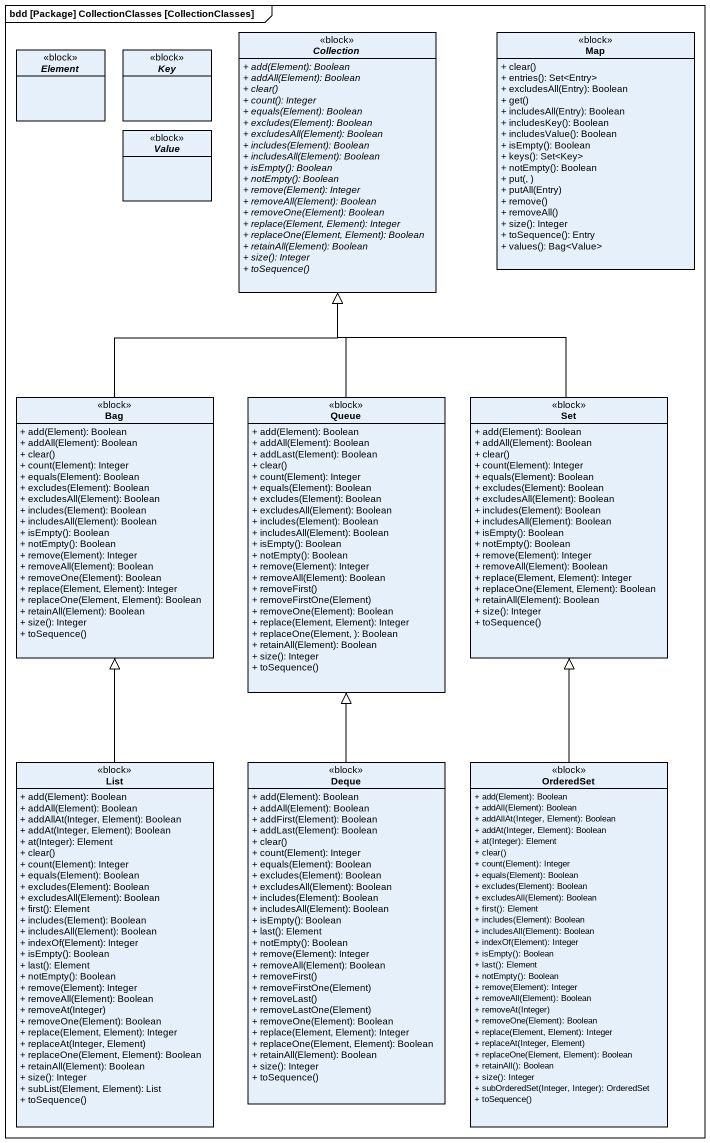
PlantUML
@startuml
mainframe bdd [Package] CollectionClasses [CollectionClasses]
hide circle
hide empty members
skinparam classAttributeIconSize 0
abstract class Element <<block>>
abstract class Key <<block>>
abstract class Collection <<block>> {
  {abstract} + add(Element): Boolean
  {abstract} + addAll(Element): Boolean
  {abstract} + clear()
  {abstract} + count(): Integer
  {abstract} + equals(Element): Boolean
  {abstract} + excludes(Element): Boolean
  {abstract} + excludesAll(Element): Boolean
  {abstract} + includes(Element): Boolean
  {abstract} + includesAll(Element): Boolean
  {abstract} + isEmpty(): Boolean
  {abstract} + notEmpty(): Boolean
  {abstract} + remove(Element): Integer
  {abstract} + removeAll(Element): Boolean
  {abstract} + removeOne(Element): Boolean
  {abstract} + replace(Element, Element): Integer
  {abstract} + replaceOne(Element, Element): Boolean
  {abstract} + retainAll(Element): Boolean
  {abstract} + size(): Integer
  {abstract} + toSequence()
}
class "Map" as Map_ <<block>> {
  + clear()
  + entries(): Set<Entry>
  + excludesAll(Entry): Boolean
  + get()
  + includesAll(Entry): Boolean
  + includesKey(): Boolean
  + includesValue(): Boolean
  + isEmpty(): Boolean
  + keys(): Set<Key>
  + notEmpty(): Boolean
  + put(, )
  + putAll(Entry)
  + remove()
  + removeAll()
  + size(): Integer
  + toSequence(): Entry
  + values(): Bag<Value>
}
abstract class Value <<block>>
class Bag <<block>> {
  + add(Element): Boolean
  + addAll(Element): Boolean
  + clear()
  + count(Element): Integer
  + equals(Element): Boolean
  + excludes(Element): Boolean
  + excludesAll(Element): Boolean
  + includes(Element): Boolean
  + includesAll(Element): Boolean
  + isEmpty(): Boolean
  + notEmpty(): Boolean
  + remove(Element): Integer
  + removeAll(Element): Boolean
  + removeOne(Element): Boolean
  + replace(Element, Element): Integer
  + replaceOne(Element, Element): Boolean
  + retainAll(Element): Boolean
  + size(): Integer
  + toSequence()
}
class "Queue" as Queue_ <<block>> {
  + add(Element): Boolean
  + addAll(Element): Boolean
  + addLast(Element): Boolean
  + clear()
  + count(Element): Integer
  + equals(Element): Boolean
  + excludes(Element): Boolean
  + excludesAll(Element): Boolean
  + includes(Element): Boolean
  + includesAll(Element): Boolean
  + isEmpty(): Boolean
  + notEmpty(): Boolean
  + remove(Element): Integer
  + removeAll(Element): Boolean
  + removeFirst()
  + removeFirstOne(Element)
  + removeOne(Element): Boolean
  + replace(Element, Element): Integer
  + replaceOne(Element, ): Boolean
  + retainAll(Element): Boolean
  + size(): Integer
  + toSequence()
}
class "Set" as Set_ <<block>> {
  + add(Element): Boolean
  + addAll(Element): Boolean
  + clear()
  + count(Element): Integer
  + equals(Element): Boolean
  + excludes(Element): Boolean
  + excludesAll(Element): Boolean
  + includes(Element): Boolean
  + includesAll(Element): Boolean
  + isEmpty(): Boolean
  + notEmpty(): Boolean
  + remove(Element): Integer
  + removeAll(Element): Boolean
  + replace(Element, Element): Integer
  + replaceOne(Element, Element): Boolean
  + retainAll(Element): Boolean
  + size(): Integer
  + toSequence()
}
class List <<block>> {
  + add(Element): Boolean
  + addAll(Element): Boolean
  + addAllAt(Integer, Element): Boolean
  + addAt(Integer, Element): Boolean
  + at(Integer): Element
  + clear()
  + count(Element): Integer
  + equals(Element): Boolean
  + excludes(Element): Boolean
  + excludesAll(Element): Boolean
  + first(): Element
  + includes(Element): Boolean
  + includesAll(Element): Boolean
  + indexOf(Element): Integer
  + isEmpty(): Boolean
  + last(): Element
  + notEmpty(): Boolean
  + remove(Element): Integer
  + removeAll(Element): Boolean
  + removeAt(Integer)
  + removeOne(Element): Boolean
  + replace(Element, Element): Integer
  + replaceAt(Integer, Element)
  + replaceOne(Element, Element): Boolean
  + retainAll(Element): Boolean
  + size(): Integer
  + subList(Element, Element): List
  + toSequence()
}
class Deque <<block>> {
  + add(Element): Boolean
  + addAll(Element): Boolean
  + addFirst(Element): Boolean
  + addLast(Element): Boolean
  + clear()
  + count(Element): Integer
  + equals(Element): Boolean
  + excludes(Element): Boolean
  + excludesAll(Element): Boolean
  + includes(Element): Boolean
  + includesAll(Element): Boolean
  + isEmpty(): Boolean
  + last(): Element
  + notEmpty(): Boolean
  + remove(Element): Integer
  + removeAll(Element): Boolean
  + removeFirst()
  + removeFirstOne(Element)
  + removeLast()
  + removeLastOne(Element)
  + removeOne(Element): Boolean
  + replace(Element, Element): Integer
  + replaceOne(Element, Element): Boolean
  + retainAll(Element): Boolean
  + size(): Integer
  + toSequence()
}
class OrderedSet <<block>> {
  + add(Element): Boolean
  + addAll(Element): Boolean
  + addAllAt(Integer, Element): Boolean
  + addAt(Integer, Element): Boolean
  + at(Integer): Element
  + clear()
  + count(Element): Integer
  + equals(Element): Boolean
  + excludes(Element): Boolean
  + excludesAll(Element): Boolean
  + first(): Element
  + includes(Element): Boolean
  + includesAll(Element): Boolean
  + indexOf(Element): Integer
  + isEmpty(): Boolean
  + last(): Element
  + notEmpty(): Boolean
  + remove(Element): Integer
  + removeAll(Element): Boolean
  + removeAt(Integer)
  + removeOne(Element): Boolean
  + replace(Element, Element): Integer
  + replaceAt(Integer, Element)
  + replaceOne(Element, Element): Boolean
  + retainAll(): Boolean
  + size(): Integer
  + subOrderedSet(Integer, Integer): OrderedSet
  + toSequence()
}
Bag -up-|> Collection
Queue_ -up-|> Collection
Set_ -up-|> Collection
List -up-|> Bag
Deque -up-|> Queue_
OrderedSet -up-|> Set_
@enduml
